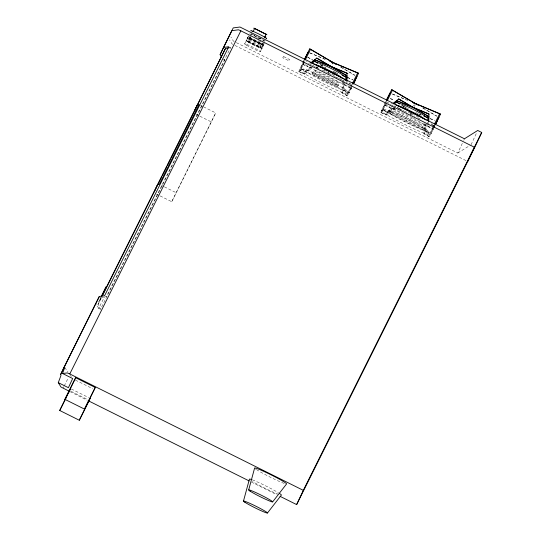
<?xml version="1.0" encoding="UTF-8"?>
<svg xmlns="http://www.w3.org/2000/svg" width="540" height="540" viewBox="0 0 540 540"><rect width="100%" height="100%" fill="white"/><g stroke="black" fill="none" stroke-linecap="round" stroke-linejoin="round"><path stroke-width="0.41" stroke-dasharray="2.7 2.03" d="M351.722 87.439L349.117 92.671L343.19 90.065L343.521 80.575L340.551 79.34M344.014 90.544L344.311 81.851M347.517 82.303L347.598 79.934M347.625 79.144L347.74 75.978M434.417 126.792L431.069 133.522L425.142 130.916L425.365 124.592M425.965 131.395L426.269 122.702M351.695 87.696L347.598 95.918L346.721 95.553L341.935 92.752L342.495 82.775L340.403 81.553M347.598 95.918L342.812 93.116L343.366 83.14L342.495 82.775M346.383 84.004L346.525 81.506M433.647 128.547L429.55 136.769L428.672 136.404L423.893 133.603L424.447 123.626M429.55 136.769L424.764 133.967L425.324 123.991M427.37 126.151L433.026 129.317L427.37 126.151L427.599 121.993M428.335 124.848L428.476 122.357M328.124 72.995L328.286 72.522L328.064 72.961A26.777 1.823 26.5 0 0 321.833 69.93M223.965 59.076L224.681 60.197L100.535 309.197L97.969 304.634L101.304 297.493L104.409 296.906M160.144 195.925L171.761 201.71L215.737 112.928L204.127 107.136M171.761 201.71L215.737 112.928M236.351 42.66L457.799 153.036L462.348 143.282M463.752 140.285L464.454 138.78M471.069 144.727L477.023 131.969M100.852 297.344L98.759 302.096L101.378 296.845M97.969 304.634L101.722 297.108M100.535 309.197L98.678 308.428L104.321 297.108M229.345 47.048L230.506 47.723L106.36 296.723L105.057 296.845M63.126 388.206L63.875 386.701M64.253 385.945L68.391 377.649M247.273 38.475L248.866 35.282M244.708 43.976L247.84 37.483M250.796 34.479L251.748 32.569M249.21 38.138L249.763 36.686M263.466 41.945L260.584 47.81L248.319 41.803C246.47 41.344 248.569 37.139 250.04 38.327L262.204 44.543M249.203 37.949L262.238 44.604L249.865 38.502L251.269 35.66M248.319 41.803L250.04 38.327M260.651 47.797L259.916 47.257L261.961 42.964M259.787 47.54L261.374 44.348L249.298 38.138M262.926 45.954L264.512 42.761M261.9 48.155L263.486 44.969M260.354 51.455L261.947 48.269M302.211 64.112L308.131 66.717L302.211 64.112L304.074 60.372M311.452 67.007L305.903 71.483L300.247 68.31L304.344 60.095M298.728 71.564L303.831 73.683L311.452 67.23L312.269 67.709L304.654 74.162L298.728 71.564L304.688 59.602M303.028 64.591L305.262 60.109M300.247 68.31L301.124 68.674L304.472 61.952M299.551 72.043L304.391 62.33M312.086 73.73L313.875 70.139M328.118 72.637L329.117 70.639M328.334 74.324L328.995 72.995M337.649 86.474L339.437 82.883M350.946 86.609L352.06 84.368M343.19 90.065L348.293 92.185L350.899 86.96M346.721 95.553L350.818 87.332M351.189 86.589L352.31 84.348M351.074 88.466L345.418 85.3L351.074 88.466L351.817 86.974M384.163 104.963L390.083 107.561L384.163 104.963L385.276 102.722M395.766 106.819L394.376 106.002L395.246 106.367L387.855 112.334L386.984 111.969L382.199 109.161L385.553 102.438M395.705 109.181L394.22 108.56L386.606 115.013L380.68 112.415L385.526 102.701M385.898 101.952L386.64 100.454M382.199 109.161L383.076 109.526L385.682 104.294M381.503 112.894L386.343 103.181M388.766 111.949L390.555 108.365M413.552 106.036L414.241 104.645M410.076 113.488L411.068 111.49M414.403 106.454L415.091 105.071M410.285 115.175L411.277 113.184M423.92 129.472L425.709 125.881M432.155 128.952L432.898 127.46M425.142 130.916L430.245 133.043L432.851 127.811M433.229 127.062L434.342 124.821M428.672 136.404L434.261 125.199M433.775 127.825L434.889 125.584M434.018 127.805L435.139 125.564M309.4 65.637L311.303 64.024M391.351 106.488L393.262 104.875M380.68 112.415L385.783 114.534L393.404 108.081L395.631 109.013M308.509 63.666L309.744 62.674M305.033 71.118L310.574 66.643M390.461 104.517L391.696 103.518M386.984 111.969L391.912 107.987M457.799 153.036L470.374 145.159M299.903 70.153L302.886 69.147M381.382 110.761L384.365 109.762M247.59 41.263L259.916 47.257M262.123 44.503L261.684 44.374M229.203 47.844L230.506 47.723M264.006 40.061L263.385 39.832M251.228 34.884L251.586 35.026M223.445 59.684L224.681 60.197M309.69 52.792L324.904 59.123M309.751 52.954L325.728 59.602M392.405 93.953L406.1 99.65M392.465 94.115L408.443 100.764M332.951 71.368L337.52 73.265M347.409 77.382L352.735 79.596M333.774 71.847L337.574 73.433M347.47 77.544L352.789 79.765M303.723 60.865L304.601 61.229M312.424 65.151L318.175 68.371M342.11 80.129L344.338 81.061L343.521 80.575M348.854 83.525L351.041 84.436M415.665 112.536L420.228 114.433M430.124 118.55L434.687 120.447M419.526 114.284L421.052 114.919M430.178 118.712L434.747 120.616M385.682 101.709L388.604 103.275M431.541 124.679L433.728 125.584M432.358 125.159L434.545 126.07M341.935 92.752L342.812 93.116M423.893 133.603L424.764 133.967M234.961 45.448L466.209 160.711M200.495 105.334L203.398 106.778M196.256 114.413L199.159 115.857M199.888 116.222L211.498 122.006M161.48 185.396L163.661 186.482M164.389 186.847L176 192.632M156.519 194.117L159.422 195.561M75.472 380.12L92.786 388.753M71.341 388.969L88.655 397.595M71.152 391.358L87.716 399.613M69.903 391.588L87.23 400.221M251.438 482.065L277.047 494.836M252.632 34.452L254.786 35.532M259.085 37.685L262.67 39.474M256.601 37.537L258.748 38.61M410.083 113.839L414.842 116.262M328.806 73.339L334.247 76.106M234.252 41.58L233.307 40.966L230.911 37.044M232.862 44.368L231.957 43.794L229.52 39.832M423.293 108.162L436.846 116.107M422.422 107.797L436.691 116.161M341.341 67.311L354.895 75.256M340.47 66.947L354.733 75.31M390.461 98.408L394.031 100.501M403.299 105.934L408.294 108.864M390.299 98.462L393.869 100.555M401.713 105.152L403.853 106.407M404.568 106.826L406.708 108.081M397.339 107.588L399.431 108.817M307.793 57.139L312.788 60.068M320.639 64.665L325.627 67.595M307.631 57.193L312.626 60.122M320.476 64.719L325.472 67.648M393.404 108.081L394.22 108.56M430.245 133.043L431.069 133.522M383.076 109.526L387.855 112.334M348.293 92.185L349.117 92.671M385.783 114.534L386.606 115.013M301.124 68.674L305.903 71.483M303.831 73.683L304.654 74.162M64.739 367.443L68.006 372.013M70.342 375.273L71.273 376.576M98.678 308.428L95.972 303.635M428.328 131.659L429.32 134.642M346.849 91.051L347.848 94.034M249.561 33.831A8.924 0.608 26.5 0 1 259.652 38.401A8.924 0.608 26.5 0 1 264.749 41.782M337.763 73.717A14.283 0.972 26.5 0 1 336.17 73.015M322.616 66.211A14.283 0.972 26.5 0 1 318.857 63.983M350.325 86.616A26.777 1.823 26.5 0 1 326.646 76.322A26.777 1.823 26.5 0 1 304.013 63.545M315.981 67.216A26.777 1.823 26.5 0 1 319.579 68.864M336.461 77.274A26.777 1.823 26.5 0 1 338.6 78.422M306.369 61.702A24.557 1.667 26.5 0 1 307.287 61.675M349.745 82.829A24.557 1.667 26.5 0 1 349.407 83.626M336.731 77.625A14.283 0.972 26.5 0 1 334.382 76.599M318.08 68.209A14.283 0.972 26.5 0 1 317.48 66.69M341.132 79.022A14.283 0.972 26.5 0 1 339.215 78.611M334.334 75.114A14.283 0.972 26.5 0 1 329.987 73.055M326.342 71.226A14.283 0.972 26.5 0 1 322.819 69.37M413.336 118.274A19.636 1.337 26.5 0 1 420.269 124.22A19.636 1.337 26.5 0 1 391.108 109.053A19.636 1.337 26.5 0 1 412.594 117.889M421.187 115.182A14.283 0.972 26.5 0 1 418.129 113.859M403.819 106.636A14.283 0.972 26.5 0 1 401.827 105.469M429.712 126.671A26.777 1.823 26.5 0 1 405.479 115.594A26.777 1.823 26.5 0 1 385.972 104.389M398.628 108.371A26.777 1.823 26.5 0 1 403.792 110.774M404.467 111.092A26.777 1.823 26.5 0 1 407.93 112.772M417.683 117.733A26.777 1.823 26.5 0 1 421.24 119.637M388.901 103.316A24.557 1.667 26.5 0 1 388.321 102.546M431.703 123.674A24.557 1.667 26.5 0 1 431.365 124.47M418.527 116.951A14.283 0.972 26.5 0 1 413.438 114.622M412.688 114.264A14.283 0.972 26.5 0 1 411.21 113.535M410.488 113.177A14.283 0.972 26.5 0 1 408.294 112.07M402.03 110.221A14.283 0.972 26.5 0 1 399.026 108.419M398.156 107.811A14.283 0.972 26.5 0 1 397.521 107.123M263.952 43.753A8.924 0.608 26.5 0 1 258.431 41.803A8.924 0.608 26.5 0 1 248.697 36.578M248.306 36.268A8.924 0.608 26.5 0 1 248.535 36.038M258.626 40.608A8.924 0.608 26.5 0 1 261.515 42.181M265.309 40.797A8.924 0.608 26.5 0 1 251.755 34.317M278.424 494.343A17.854 1.215 26.5 0 1 252.396 481.437M252.389 479.858A17.854 1.215 26.5 0 1 278.417 492.764M284.182 483.421A17.854 1.215 26.5 0 1 257.013 469.955M256.507 469.631A17.854 1.215 26.5 0 1 254.624 468.011M324.803 79.974L324.648 80.44L330.764 83.558A26.777 1.823 26.5 0 1 341.779 92.32A26.777 1.823 26.5 0 1 301.853 71.982A26.777 1.823 26.5 0 1 324.587 80.413L324.803 79.974M406.283 120.582L406.12 121.055L412.243 124.166A26.777 1.823 26.5 0 1 423.259 132.935A26.777 1.823 26.5 0 1 383.326 112.59A26.777 1.823 26.5 0 1 406.06 121.021L406.283 120.582M283.412 56.471L282.805 57.767L289.197 60.953L289.805 59.657L283.412 56.471M318.836 76.153L314.003 74.142A14.283 0.972 26.5 0 0 324.459 80.98L330.905 84.051A14.283 0.972 26.5 0 0 336.143 85.178A14.283 0.972 26.5 0 0 318.836 76.153M315.38 71.435A14.283 0.972 26.5 0 0 337.52 82.472A14.283 0.972 26.5 0 0 327.071 75.634A14.283 0.972 26.5 0 0 315.38 71.435M308.867 73.447A24.557 1.667 26.5 0 0 345.931 91.078A24.557 1.667 26.5 0 0 319.808 75.776A24.557 1.667 26.5 0 0 308.867 73.447M314.185 73.825A14.283 0.972 26.5 0 0 336.332 84.861A14.283 0.972 26.5 0 0 325.877 78.023A14.283 0.972 26.5 0 0 314.185 73.825M392.101 112.955A19.636 1.337 26.5 0 0 422.53 127.933A19.636 1.337 26.5 0 0 406.195 117.653A19.636 1.337 26.5 0 0 392.101 112.955M391.507 114.156A19.636 1.337 26.5 0 0 421.936 129.128A19.636 1.337 26.5 0 0 405.594 118.847A19.636 1.337 26.5 0 0 391.507 114.156M390.346 114.055A24.557 1.667 26.5 0 0 427.41 131.686A24.557 1.667 26.5 0 0 401.288 116.383A24.557 1.667 26.5 0 0 390.346 114.055M248.11 41.911A8.924 0.608 26.5 0 0 261.664 48.391A8.924 0.608 26.5 0 0 252.437 42.937A8.924 0.608 26.5 0 0 248.11 41.911M249.703 38.725A8.924 0.608 26.5 0 0 263.257 45.198A8.924 0.608 26.5 0 0 254.03 39.751A8.924 0.608 26.5 0 0 249.703 38.725M249.143 39.71A8.924 0.608 26.5 0 0 262.69 46.19A8.924 0.608 26.5 0 0 253.469 40.736A8.924 0.608 26.5 0 0 249.143 39.71M246.571 45.212A8.924 0.608 26.5 0 0 260.125 51.692A8.924 0.608 26.5 0 0 250.898 46.244A8.924 0.608 26.5 0 0 246.571 45.212M248.157 42.026A8.924 0.608 26.5 0 0 261.711 48.506A8.924 0.608 26.5 0 0 252.484 43.052A8.924 0.608 26.5 0 0 248.157 42.026"/><path stroke-width="0.81" d="M346.727 81.034L346.997 73.13L314.928 59.778L311.121 63.011M428.706 121.095L428.956 113.974L396.88 100.629L393.073 103.856M345.695 80.312L345.971 75.323L316.595 58.104M346.613 79.846L346.849 75.688L316.778 58.063L310.615 63.038M427.694 120.332L427.93 116.174L398.554 98.955M428.524 121.527L428.8 116.539L398.729 98.915L393.188 103.39M243.486 501.053L249.426 479.135A17.854 1.215 26.5 0 1 251.822 479.655M248.684 489.929L254.624 468.011A17.854 1.215 26.5 0 1 271.114 474.876A17.854 1.215 26.5 0 1 286.578 483.941L272.653 501.876M58.28 382.651L68.398 387.693L72.677 378.533L62.559 373.491L64.739 367.443L64.037 367.234L60.703 374.375L60.939 375.584L58.28 382.651L60.953 386.991L69.154 391.21M221.603 57.517L220.118 54.641L223.452 47.493L228.764 46.703L104.618 295.704L99.306 296.494L60.703 374.375M154.238 191.781L157.572 184.64L159.307 184.309L199.044 104.605L197.309 104.936L194.306 111.362M228.555 47.905L225.45 48.492L194.346 111.328M79.306 420.242L90.16 398.345L79.306 420.242L59.731 410.488L70.585 388.591L69.647 390.609M75.661 377.73L64.928 399.364L84.503 409.118L94.291 389.502L95.236 387.484L75.661 377.73L64.935 399.35M84.503 409.118L95.236 387.484M280.064 496.334L296.635 504.596L303.291 490.34L481.721 132.462L477.725 130.471L464.454 138.78L239.976 27.027L233.219 27.911L220.118 54.641M467.714 161.46L474.37 147.211L240.01 30.409L238.437 29.788L231.829 30.699L223.452 47.493M481.721 132.462L475.065 146.718L296.635 504.596M64.037 367.234L99.306 296.494M101.601 295.846L106.09 286.841L101.756 296.096M102.053 295.988L225.45 48.492M102.472 295.603L161.73 176.742M162.479 175.244L166.603 166.968M167.359 165.463L170.357 159.448M171.106 157.943L193.975 112.077M62.559 373.491L67.358 372.924L69.782 373.95L240.86 30.82M66.683 396.556L59.751 410.447M68.533 392.837L69.275 391.351M254.671 28.424L253.8 28.168L266.868 34.702L254.671 28.424L253.078 31.61L252.214 31.354M266.132 34.162L264.546 37.348L265.207 37.901M304.472 59.366L309.683 48.904L310.561 49.268L333.389 62.654L358.553 73.265L353.336 83.727M304.817 58.88L308.171 52.157M304.715 59.346L306.207 56.356M305.343 59.731L310.561 49.268M332.289 63.794L332.951 62.471M352.519 83.241L357.73 72.785M353.308 83.984L357.035 76.511M353.585 83.7L355.077 80.71M386.424 100.217L391.642 89.755L392.513 90.119L415.341 103.498L440.505 114.109L435.294 124.571M386.397 100.474L390.123 93.002M386.667 100.197L388.159 97.207M387.302 100.582L392.513 90.119M434.471 124.092L439.688 113.63M435.638 124.085L438.986 117.362M435.537 124.551L437.029 121.568M267.455 513L281.387 495.065A17.854 1.215 26.5 0 0 279.504 493.445M311.938 63.491L315.752 60.264L347.821 73.609M394.531 103.802L397.703 101.108L429.03 114.149M265.329 36.788L265.835 36.902L265.43 36.565M329.468 61.02L333.653 62.856M331.81 62.134L333.335 62.768M358.553 73.265L334.206 63.133L335.637 63.97M412.945 102.506L414.47 103.133L391.642 89.755M413.006 102.668L414.524 103.302M414.497 103.147L440.505 114.109M345.971 75.323L346.849 75.688M342.083 75.168L346.646 77.065M342.9 75.647L345.944 76.916M427.93 116.174L428.8 116.539M424.035 116.019L427.835 117.599M424.096 116.181L427.14 117.45M69.782 373.95L303.291 490.34M88.736 400.97L249.176 480.944M416.164 103.984L418.304 105.233M415.287 103.619L416.711 104.45M309.683 48.904L332.512 62.289M334.044 63.187L335.475 64.024M396.88 100.629L397.703 101.108M396.171 101.75L399.735 103.842M396.718 102.222L399.573 103.896M314.928 59.778L315.752 60.264M314.213 60.899L317.783 62.991M314.766 61.371L317.621 63.045M250.918 30.881A8.924 0.608 26.5 0 1 259.193 34.169A8.924 0.608 26.5 0 1 266.341 38.596M317.351 62.694A14.283 0.972 26.5 0 1 330.548 68.182A14.283 0.972 26.5 0 1 342.92 75.438M313.268 63.815A24.557 1.667 26.5 0 1 343.778 78.968M344.351 79.306A24.557 1.667 26.5 0 1 345.836 80.19M316.163 65.084A14.283 0.972 26.5 0 1 329.353 70.571A14.283 0.972 26.5 0 1 341.726 77.828M399.31 103.538A14.283 0.972 26.5 0 1 412.499 109.026A14.283 0.972 26.5 0 1 424.872 116.282M395.219 104.659A24.557 1.667 26.5 0 1 426.303 120.15M398.115 105.928A14.283 0.972 26.5 0 1 411.311 111.416A14.283 0.972 26.5 0 1 423.684 118.672M244.904 502.268A13.392 0.911 26.5 0 0 265.66 512.615A13.392 0.911 26.5 0 0 255.859 506.203A13.392 0.911 26.5 0 0 244.904 502.268M250.094 491.144A13.392 0.911 26.5 0 0 270.851 501.491A13.392 0.911 26.5 0 0 261.05 495.079A13.392 0.911 26.5 0 0 250.094 491.144"/></g></svg>
